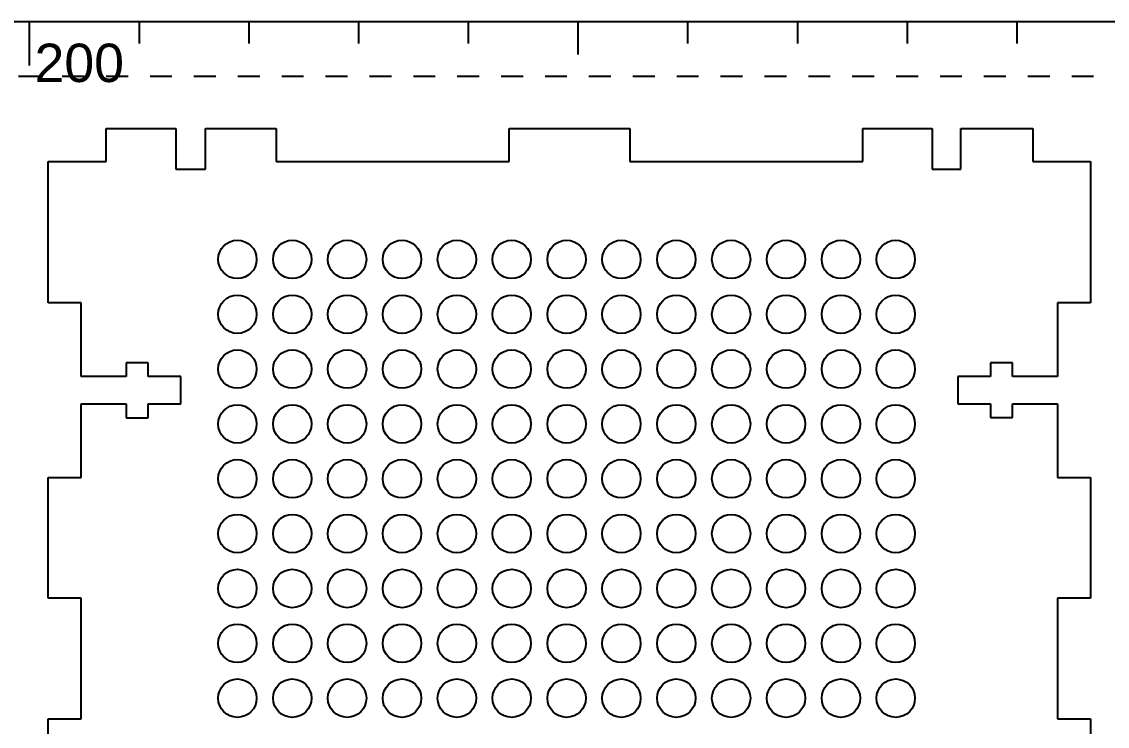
# Model space of a CAD drawing. Header units: millimetres. Extents: x 0 to 730, y -431 to 0.
# Drawn here: x 199.3 to 298.2, y -64.2 to 0 of the extents above; entities that cross this region are included whole.
import ezdxf

# ---------------------------------------------------------------- set-up
doc = ezdxf.new("R2010")
doc.units = ezdxf.units.MM
doc.header["$MEASUREMENT"] = 0
doc.linetypes.add('Hidden', pattern=[4, 2, -2])
for name, color, linetype, true_color in [('Laser$Cut', 5, 'Continuous', 0x0000ff), ('LaserBed', 7, 'Continuous', 0xffffff), ('LaserBed$Guides', 7, 'Hidden', 0xffffff), ('LaserBed$Scale', 7, 'Continuous', 0xffffff)]:
    doc.layers.add(name, color=color, linetype=linetype, true_color=true_color)

msp = doc.modelspace()

# ---------------------------------------------------------------- linework, layer by layer
at = {"layer": 'Laser$Cut'}
for p, q in [((207.005, -12.74), (207.005, -9.74)), ((207.005, -9.74), (213.346, -9.74)), ((213.346, -9.74), (213.346, -13.44)), ((216.063, -13.44), (216.063, -9.74)), ((216.063, -9.74), (222.505, -9.74)), ((222.505, -9.74), (222.505, -12.74)), ((243.72, -12.74), (243.72, -9.74)), ((243.72, -9.74), (254.72, -9.74)), ((254.72, -9.74), (254.72, -12.74)), ((275.956, -12.74), (275.956, -9.74)), ((275.956, -9.74), (282.291, -9.74)), ((282.291, -9.74), (282.291, -13.44)), ((284.908, -13.44), (284.908, -9.74)), ((284.908, -9.74), (291.456, -9.74)), ((291.456, -9.74), (291.456, -12.74)), ((201.72, -25.64), (201.72, -12.74)), ((201.72, -12.74), (207.005, -12.74)), ((222.505, -12.74), (243.72, -12.74)), ((254.72, -12.74), (275.956, -12.74)), ((291.456, -12.74), (296.72, -12.74)), ((296.72, -12.74), (296.72, -25.64)), ((213.346, -13.44), (216.063, -13.44)), ((282.291, -13.44), (284.908, -13.44)), ((204.72, -25.64), (201.72, -25.64)), ((204.72, -32.345), (204.72, -25.64)), ((204.72, -25.64), (204.72, -25.64)), ((296.72, -25.64), (293.72, -25.64)), ((293.72, -25.64), (293.72, -32.335)), ((210.84, -31.095), (208.821, -31.095)), ((208.821, -31.095), (208.821, -32.345)), ((210.84, -32.345), (210.84, -31.095)), ((289.619, -31.085), (287.6, -31.085)), ((287.6, -31.085), (287.6, -32.335)), ((289.619, -32.335), (289.619, -31.085)), ((204.721, -32.345), (204.72, -32.345)), ((208.821, -32.345), (204.721, -32.345)), ((213.821, -32.345), (210.84, -32.345)), ((213.821, -34.845), (213.821, -32.345)), ((287.6, -32.335), (284.619, -32.335)), ((284.619, -32.335), (284.619, -34.835)), ((293.719, -32.335), (289.619, -32.335)), ((293.72, -32.335), (293.719, -32.335)), ((204.72, -34.845), (204.721, -34.845)), ((204.721, -34.845), (208.821, -34.845)), ((208.821, -34.845), (208.821, -36.095)), ((210.84, -36.095), (210.84, -34.845)), ((210.84, -34.845), (213.821, -34.845)), ((284.619, -34.835), (287.6, -34.835)), ((287.6, -34.835), (287.6, -36.085)), ((289.619, -36.085), (289.619, -34.835)), ((289.619, -34.835), (293.719, -34.835)), ((293.719, -34.835), (293.72, -34.835)), ((293.72, -34.835), (293.72, -41.54)), ((208.821, -36.095), (210.84, -36.095)), ((287.6, -36.085), (289.619, -36.085)), ((201.72, -52.54), (201.72, -41.54)), ((201.72, -41.54), (204.72, -41.54)), ((293.72, -41.54), (296.72, -41.54)), ((296.72, -41.54), (296.72, -52.54)), ((204.72, -52.54), (201.72, -52.54)), ((204.72, -63.54), (204.72, -52.54)), ((296.72, -52.54), (293.72, -52.54)), ((293.72, -52.54), (293.72, -63.54)), ((201.72, -74.54), (201.72, -63.54)), ((201.72, -63.54), (204.72, -63.54)), ((293.72, -63.54), (296.72, -63.54)), ((296.72, -63.54), (296.72, -74.54))]:
    msp.add_line(p, q, dxfattribs=at)
for points in [[(220.717, -21.667), (220.717, -20.701), (219.934, -19.917), (218.967, -19.917), (218.001, -19.917), (217.217, -20.701), (217.217, -21.667), (217.217, -22.634), (218.001, -23.417), (218.967, -23.417), (219.934, -23.417), (220.717, -22.634), (220.717, -21.667)], [(225.717, -21.667), (225.717, -20.701), (224.934, -19.917), (223.967, -19.917), (223.001, -19.917), (222.217, -20.701), (222.217, -21.667), (222.217, -22.634), (223.001, -23.417), (223.967, -23.417), (224.934, -23.417), (225.717, -22.634), (225.717, -21.667)], [(230.717, -21.667), (230.717, -20.701), (229.934, -19.917), (228.967, -19.917), (228.001, -19.917), (227.217, -20.701), (227.217, -21.667), (227.217, -22.634), (228.001, -23.417), (228.967, -23.417), (229.934, -23.417), (230.717, -22.634), (230.717, -21.667)], [(235.717, -21.667), (235.717, -20.701), (234.934, -19.917), (233.967, -19.917), (233.001, -19.917), (232.217, -20.701), (232.217, -21.667), (232.217, -22.634), (233.001, -23.417), (233.967, -23.417), (234.934, -23.417), (235.717, -22.634), (235.717, -21.667)], [(240.717, -21.667), (240.717, -20.701), (239.934, -19.917), (238.967, -19.917), (238.001, -19.917), (237.217, -20.701), (237.217, -21.667), (237.217, -22.634), (238.001, -23.417), (238.967, -23.417), (239.934, -23.417), (240.717, -22.634), (240.717, -21.667)], [(245.717, -21.667), (245.717, -20.701), (244.934, -19.917), (243.967, -19.917), (243.001, -19.917), (242.217, -20.701), (242.217, -21.667), (242.217, -22.634), (243.001, -23.417), (243.967, -23.417), (244.934, -23.417), (245.717, -22.634), (245.717, -21.667)], [(250.717, -21.667), (250.717, -20.701), (249.934, -19.917), (248.967, -19.917), (248.001, -19.917), (247.217, -20.701), (247.217, -21.667), (247.217, -22.634), (248.001, -23.417), (248.967, -23.417), (249.934, -23.417), (250.717, -22.634), (250.717, -21.667)], [(255.717, -21.667), (255.717, -20.701), (254.934, -19.917), (253.967, -19.917), (253.001, -19.917), (252.217, -20.701), (252.217, -21.667), (252.217, -22.634), (253.001, -23.417), (253.967, -23.417), (254.934, -23.417), (255.717, -22.634), (255.717, -21.667)], [(260.717, -21.667), (260.717, -20.701), (259.934, -19.917), (258.967, -19.917), (258.001, -19.917), (257.217, -20.701), (257.217, -21.667), (257.217, -22.634), (258.001, -23.417), (258.967, -23.417), (259.934, -23.417), (260.717, -22.634), (260.717, -21.667)], [(265.717, -21.667), (265.717, -20.701), (264.934, -19.917), (263.967, -19.917), (263.001, -19.917), (262.217, -20.701), (262.217, -21.667), (262.217, -22.634), (263.001, -23.417), (263.967, -23.417), (264.934, -23.417), (265.717, -22.634), (265.717, -21.667)], [(270.717, -21.667), (270.717, -20.701), (269.934, -19.917), (268.967, -19.917), (268.001, -19.917), (267.217, -20.701), (267.217, -21.667), (267.217, -22.634), (268.001, -23.417), (268.967, -23.417), (269.934, -23.417), (270.717, -22.634), (270.717, -21.667)], [(275.717, -21.667), (275.717, -20.701), (274.934, -19.917), (273.967, -19.917), (273.001, -19.917), (272.217, -20.701), (272.217, -21.667), (272.217, -22.634), (273.001, -23.417), (273.967, -23.417), (274.934, -23.417), (275.717, -22.634), (275.717, -21.667)], [(280.717, -21.667), (280.717, -20.701), (279.934, -19.917), (278.967, -19.917), (278.001, -19.917), (277.217, -20.701), (277.217, -21.667), (277.217, -22.634), (278.001, -23.417), (278.967, -23.417), (279.934, -23.417), (280.717, -22.634), (280.717, -21.667)], [(220.717, -26.667), (220.717, -25.701), (219.934, -24.917), (218.967, -24.917), (218.001, -24.917), (217.217, -25.701), (217.217, -26.667), (217.217, -27.634), (218.001, -28.417), (218.967, -28.417), (219.934, -28.417), (220.717, -27.634), (220.717, -26.667)], [(225.717, -26.667), (225.717, -25.701), (224.934, -24.917), (223.967, -24.917), (223.001, -24.917), (222.217, -25.701), (222.217, -26.667), (222.217, -27.634), (223.001, -28.417), (223.967, -28.417), (224.934, -28.417), (225.717, -27.634), (225.717, -26.667)], [(230.717, -26.667), (230.717, -25.701), (229.934, -24.917), (228.967, -24.917), (228.001, -24.917), (227.217, -25.701), (227.217, -26.667), (227.217, -27.634), (228.001, -28.417), (228.967, -28.417), (229.934, -28.417), (230.717, -27.634), (230.717, -26.667)], [(235.717, -26.667), (235.717, -25.701), (234.934, -24.917), (233.967, -24.917), (233.001, -24.917), (232.217, -25.701), (232.217, -26.667), (232.217, -27.634), (233.001, -28.417), (233.967, -28.417), (234.934, -28.417), (235.717, -27.634), (235.717, -26.667)], [(240.717, -26.667), (240.717, -25.701), (239.934, -24.917), (238.967, -24.917), (238.001, -24.917), (237.217, -25.701), (237.217, -26.667), (237.217, -27.634), (238.001, -28.417), (238.967, -28.417), (239.934, -28.417), (240.717, -27.634), (240.717, -26.667)], [(245.717, -26.667), (245.717, -25.701), (244.934, -24.917), (243.967, -24.917), (243.001, -24.917), (242.217, -25.701), (242.217, -26.667), (242.217, -27.634), (243.001, -28.417), (243.967, -28.417), (244.934, -28.417), (245.717, -27.634), (245.717, -26.667)], [(250.717, -26.667), (250.717, -25.701), (249.934, -24.917), (248.967, -24.917), (248.001, -24.917), (247.217, -25.701), (247.217, -26.667), (247.217, -27.634), (248.001, -28.417), (248.967, -28.417), (249.934, -28.417), (250.717, -27.634), (250.717, -26.667)], [(255.717, -26.667), (255.717, -25.701), (254.934, -24.917), (253.967, -24.917), (253.001, -24.917), (252.217, -25.701), (252.217, -26.667), (252.217, -27.634), (253.001, -28.417), (253.967, -28.417), (254.934, -28.417), (255.717, -27.634), (255.717, -26.667)], [(260.717, -26.667), (260.717, -25.701), (259.934, -24.917), (258.967, -24.917), (258.001, -24.917), (257.217, -25.701), (257.217, -26.667), (257.217, -27.634), (258.001, -28.417), (258.967, -28.417), (259.934, -28.417), (260.717, -27.634), (260.717, -26.667)], [(265.717, -26.667), (265.717, -25.701), (264.934, -24.917), (263.967, -24.917), (263.001, -24.917), (262.217, -25.701), (262.217, -26.667), (262.217, -27.634), (263.001, -28.417), (263.967, -28.417), (264.934, -28.417), (265.717, -27.634), (265.717, -26.667)], [(270.717, -26.667), (270.717, -25.701), (269.934, -24.917), (268.967, -24.917), (268.001, -24.917), (267.217, -25.701), (267.217, -26.667), (267.217, -27.634), (268.001, -28.417), (268.967, -28.417), (269.934, -28.417), (270.717, -27.634), (270.717, -26.667)], [(275.717, -26.667), (275.717, -25.701), (274.934, -24.917), (273.967, -24.917), (273.001, -24.917), (272.217, -25.701), (272.217, -26.667), (272.217, -27.634), (273.001, -28.417), (273.967, -28.417), (274.934, -28.417), (275.717, -27.634), (275.717, -26.667)], [(280.717, -26.667), (280.717, -25.701), (279.934, -24.917), (278.967, -24.917), (278.001, -24.917), (277.217, -25.701), (277.217, -26.667), (277.217, -27.634), (278.001, -28.417), (278.967, -28.417), (279.934, -28.417), (280.717, -27.634), (280.717, -26.667)], [(220.717, -31.667), (220.717, -30.701), (219.934, -29.917), (218.967, -29.917), (218.001, -29.917), (217.217, -30.701), (217.217, -31.667), (217.217, -32.634), (218.001, -33.417), (218.967, -33.417), (219.934, -33.417), (220.717, -32.634), (220.717, -31.667)], [(225.717, -31.667), (225.717, -30.701), (224.934, -29.917), (223.967, -29.917), (223.001, -29.917), (222.217, -30.701), (222.217, -31.667), (222.217, -32.634), (223.001, -33.417), (223.967, -33.417), (224.934, -33.417), (225.717, -32.634), (225.717, -31.667)], [(230.717, -31.667), (230.717, -30.701), (229.934, -29.917), (228.967, -29.917), (228.001, -29.917), (227.217, -30.701), (227.217, -31.667), (227.217, -32.634), (228.001, -33.417), (228.967, -33.417), (229.934, -33.417), (230.717, -32.634), (230.717, -31.667)], [(235.717, -31.667), (235.717, -30.701), (234.934, -29.917), (233.967, -29.917), (233.001, -29.917), (232.217, -30.701), (232.217, -31.667), (232.217, -32.634), (233.001, -33.417), (233.967, -33.417), (234.934, -33.417), (235.717, -32.634), (235.717, -31.667)], [(240.717, -31.667), (240.717, -30.701), (239.934, -29.917), (238.967, -29.917), (238.001, -29.917), (237.217, -30.701), (237.217, -31.667), (237.217, -32.634), (238.001, -33.417), (238.967, -33.417), (239.934, -33.417), (240.717, -32.634), (240.717, -31.667)], [(245.717, -31.667), (245.717, -30.701), (244.934, -29.917), (243.967, -29.917), (243.001, -29.917), (242.217, -30.701), (242.217, -31.667), (242.217, -32.634), (243.001, -33.417), (243.967, -33.417), (244.934, -33.417), (245.717, -32.634), (245.717, -31.667)], [(250.717, -31.667), (250.717, -30.701), (249.934, -29.917), (248.967, -29.917), (248.001, -29.917), (247.217, -30.701), (247.217, -31.667), (247.217, -32.634), (248.001, -33.417), (248.967, -33.417), (249.934, -33.417), (250.717, -32.634), (250.717, -31.667)], [(255.717, -31.667), (255.717, -30.701), (254.934, -29.917), (253.967, -29.917), (253.001, -29.917), (252.217, -30.701), (252.217, -31.667), (252.217, -32.634), (253.001, -33.417), (253.967, -33.417), (254.934, -33.417), (255.717, -32.634), (255.717, -31.667)], [(260.717, -31.667), (260.717, -30.701), (259.934, -29.917), (258.967, -29.917), (258.001, -29.917), (257.217, -30.701), (257.217, -31.667), (257.217, -32.634), (258.001, -33.417), (258.967, -33.417), (259.934, -33.417), (260.717, -32.634), (260.717, -31.667)], [(265.717, -31.667), (265.717, -30.701), (264.934, -29.917), (263.967, -29.917), (263.001, -29.917), (262.217, -30.701), (262.217, -31.667), (262.217, -32.634), (263.001, -33.417), (263.967, -33.417), (264.934, -33.417), (265.717, -32.634), (265.717, -31.667)], [(270.717, -31.667), (270.717, -30.701), (269.934, -29.917), (268.967, -29.917), (268.001, -29.917), (267.217, -30.701), (267.217, -31.667), (267.217, -32.634), (268.001, -33.417), (268.967, -33.417), (269.934, -33.417), (270.717, -32.634), (270.717, -31.667)], [(275.717, -31.667), (275.717, -30.701), (274.934, -29.917), (273.967, -29.917), (273.001, -29.917), (272.217, -30.701), (272.217, -31.667), (272.217, -32.634), (273.001, -33.417), (273.967, -33.417), (274.934, -33.417), (275.717, -32.634), (275.717, -31.667)], [(280.717, -31.667), (280.717, -30.701), (279.934, -29.917), (278.967, -29.917), (278.001, -29.917), (277.217, -30.701), (277.217, -31.667), (277.217, -32.634), (278.001, -33.417), (278.967, -33.417), (279.934, -33.417), (280.717, -32.634), (280.717, -31.667)], [(220.717, -36.667), (220.717, -35.701), (219.934, -34.917), (218.967, -34.917), (218.001, -34.917), (217.217, -35.701), (217.217, -36.667), (217.217, -37.634), (218.001, -38.417), (218.967, -38.417), (219.934, -38.417), (220.717, -37.634), (220.717, -36.667)], [(225.717, -36.667), (225.717, -35.701), (224.934, -34.917), (223.967, -34.917), (223.001, -34.917), (222.217, -35.701), (222.217, -36.667), (222.217, -37.634), (223.001, -38.417), (223.967, -38.417), (224.934, -38.417), (225.717, -37.634), (225.717, -36.667)], [(230.717, -36.667), (230.717, -35.701), (229.934, -34.917), (228.967, -34.917), (228.001, -34.917), (227.217, -35.701), (227.217, -36.667), (227.217, -37.634), (228.001, -38.417), (228.967, -38.417), (229.934, -38.417), (230.717, -37.634), (230.717, -36.667)], [(235.717, -36.667), (235.717, -35.701), (234.934, -34.917), (233.967, -34.917), (233.001, -34.917), (232.217, -35.701), (232.217, -36.667), (232.217, -37.634), (233.001, -38.417), (233.967, -38.417), (234.934, -38.417), (235.717, -37.634), (235.717, -36.667)], [(240.717, -36.667), (240.717, -35.701), (239.934, -34.917), (238.967, -34.917), (238.001, -34.917), (237.217, -35.701), (237.217, -36.667), (237.217, -37.634), (238.001, -38.417), (238.967, -38.417), (239.934, -38.417), (240.717, -37.634), (240.717, -36.667)], [(245.717, -36.667), (245.717, -35.701), (244.934, -34.917), (243.967, -34.917), (243.001, -34.917), (242.217, -35.701), (242.217, -36.667), (242.217, -37.634), (243.001, -38.417), (243.967, -38.417), (244.934, -38.417), (245.717, -37.634), (245.717, -36.667)], [(250.717, -36.667), (250.717, -35.701), (249.934, -34.917), (248.967, -34.917), (248.001, -34.917), (247.217, -35.701), (247.217, -36.667), (247.217, -37.634), (248.001, -38.417), (248.967, -38.417), (249.934, -38.417), (250.717, -37.634), (250.717, -36.667)], [(255.717, -36.667), (255.717, -35.701), (254.934, -34.917), (253.967, -34.917), (253.001, -34.917), (252.217, -35.701), (252.217, -36.667), (252.217, -37.634), (253.001, -38.417), (253.967, -38.417), (254.934, -38.417), (255.717, -37.634), (255.717, -36.667)], [(260.717, -36.667), (260.717, -35.701), (259.934, -34.917), (258.967, -34.917), (258.001, -34.917), (257.217, -35.701), (257.217, -36.667), (257.217, -37.634), (258.001, -38.417), (258.967, -38.417), (259.934, -38.417), (260.717, -37.634), (260.717, -36.667)], [(265.717, -36.667), (265.717, -35.701), (264.934, -34.917), (263.967, -34.917), (263.001, -34.917), (262.217, -35.701), (262.217, -36.667), (262.217, -37.634), (263.001, -38.417), (263.967, -38.417), (264.934, -38.417), (265.717, -37.634), (265.717, -36.667)], [(270.717, -36.667), (270.717, -35.701), (269.934, -34.917), (268.967, -34.917), (268.001, -34.917), (267.217, -35.701), (267.217, -36.667), (267.217, -37.634), (268.001, -38.417), (268.967, -38.417), (269.934, -38.417), (270.717, -37.634), (270.717, -36.667)], [(275.717, -36.667), (275.717, -35.701), (274.934, -34.917), (273.967, -34.917), (273.001, -34.917), (272.217, -35.701), (272.217, -36.667), (272.217, -37.634), (273.001, -38.417), (273.967, -38.417), (274.934, -38.417), (275.717, -37.634), (275.717, -36.667)], [(280.717, -36.667), (280.717, -35.701), (279.934, -34.917), (278.967, -34.917), (278.001, -34.917), (277.217, -35.701), (277.217, -36.667), (277.217, -37.634), (278.001, -38.417), (278.967, -38.417), (279.934, -38.417), (280.717, -37.634), (280.717, -36.667)], [(220.717, -41.667), (220.717, -40.701), (219.934, -39.917), (218.967, -39.917), (218.001, -39.917), (217.217, -40.701), (217.217, -41.667), (217.217, -42.634), (218.001, -43.417), (218.967, -43.417), (219.934, -43.417), (220.717, -42.634), (220.717, -41.667)], [(225.717, -41.667), (225.717, -40.701), (224.934, -39.917), (223.967, -39.917), (223.001, -39.917), (222.217, -40.701), (222.217, -41.667), (222.217, -42.634), (223.001, -43.417), (223.967, -43.417), (224.934, -43.417), (225.717, -42.634), (225.717, -41.667)], [(230.717, -41.667), (230.717, -40.701), (229.934, -39.917), (228.967, -39.917), (228.001, -39.917), (227.217, -40.701), (227.217, -41.667), (227.217, -42.634), (228.001, -43.417), (228.967, -43.417), (229.934, -43.417), (230.717, -42.634), (230.717, -41.667)], [(235.717, -41.667), (235.717, -40.701), (234.934, -39.917), (233.967, -39.917), (233.001, -39.917), (232.217, -40.701), (232.217, -41.667), (232.217, -42.634), (233.001, -43.417), (233.967, -43.417), (234.934, -43.417), (235.717, -42.634), (235.717, -41.667)], [(240.717, -41.667), (240.717, -40.701), (239.934, -39.917), (238.967, -39.917), (238.001, -39.917), (237.217, -40.701), (237.217, -41.667), (237.217, -42.634), (238.001, -43.417), (238.967, -43.417), (239.934, -43.417), (240.717, -42.634), (240.717, -41.667)], [(245.717, -41.667), (245.717, -40.701), (244.934, -39.917), (243.967, -39.917), (243.001, -39.917), (242.217, -40.701), (242.217, -41.667), (242.217, -42.634), (243.001, -43.417), (243.967, -43.417), (244.934, -43.417), (245.717, -42.634), (245.717, -41.667)], [(250.717, -41.667), (250.717, -40.701), (249.934, -39.917), (248.967, -39.917), (248.001, -39.917), (247.217, -40.701), (247.217, -41.667), (247.217, -42.634), (248.001, -43.417), (248.967, -43.417), (249.934, -43.417), (250.717, -42.634), (250.717, -41.667)], [(255.717, -41.667), (255.717, -40.701), (254.934, -39.917), (253.967, -39.917), (253.001, -39.917), (252.217, -40.701), (252.217, -41.667), (252.217, -42.634), (253.001, -43.417), (253.967, -43.417), (254.934, -43.417), (255.717, -42.634), (255.717, -41.667)], [(260.717, -41.667), (260.717, -40.701), (259.934, -39.917), (258.967, -39.917), (258.001, -39.917), (257.217, -40.701), (257.217, -41.667), (257.217, -42.634), (258.001, -43.417), (258.967, -43.417), (259.934, -43.417), (260.717, -42.634), (260.717, -41.667)], [(265.717, -41.667), (265.717, -40.701), (264.934, -39.917), (263.967, -39.917), (263.001, -39.917), (262.217, -40.701), (262.217, -41.667), (262.217, -42.634), (263.001, -43.417), (263.967, -43.417), (264.934, -43.417), (265.717, -42.634), (265.717, -41.667)], [(270.717, -41.667), (270.717, -40.701), (269.934, -39.917), (268.967, -39.917), (268.001, -39.917), (267.217, -40.701), (267.217, -41.667), (267.217, -42.634), (268.001, -43.417), (268.967, -43.417), (269.934, -43.417), (270.717, -42.634), (270.717, -41.667)], [(275.717, -41.667), (275.717, -40.701), (274.934, -39.917), (273.967, -39.917), (273.001, -39.917), (272.217, -40.701), (272.217, -41.667), (272.217, -42.634), (273.001, -43.417), (273.967, -43.417), (274.934, -43.417), (275.717, -42.634), (275.717, -41.667)], [(280.717, -41.667), (280.717, -40.701), (279.934, -39.917), (278.967, -39.917), (278.001, -39.917), (277.217, -40.701), (277.217, -41.667), (277.217, -42.634), (278.001, -43.417), (278.967, -43.417), (279.934, -43.417), (280.717, -42.634), (280.717, -41.667)], [(220.717, -46.667), (220.717, -45.701), (219.934, -44.917), (218.967, -44.917), (218.001, -44.917), (217.217, -45.701), (217.217, -46.667), (217.217, -47.634), (218.001, -48.417), (218.967, -48.417), (219.934, -48.417), (220.717, -47.634), (220.717, -46.667)], [(225.717, -46.667), (225.717, -45.701), (224.934, -44.917), (223.967, -44.917), (223.001, -44.917), (222.217, -45.701), (222.217, -46.667), (222.217, -47.634), (223.001, -48.417), (223.967, -48.417), (224.934, -48.417), (225.717, -47.634), (225.717, -46.667)], [(230.717, -46.667), (230.717, -45.701), (229.934, -44.917), (228.967, -44.917), (228.001, -44.917), (227.217, -45.701), (227.217, -46.667), (227.217, -47.634), (228.001, -48.417), (228.967, -48.417), (229.934, -48.417), (230.717, -47.634), (230.717, -46.667)], [(235.717, -46.667), (235.717, -45.701), (234.934, -44.917), (233.967, -44.917), (233.001, -44.917), (232.217, -45.701), (232.217, -46.667), (232.217, -47.634), (233.001, -48.417), (233.967, -48.417), (234.934, -48.417), (235.717, -47.634), (235.717, -46.667)], [(240.717, -46.667), (240.717, -45.701), (239.934, -44.917), (238.967, -44.917), (238.001, -44.917), (237.217, -45.701), (237.217, -46.667), (237.217, -47.634), (238.001, -48.417), (238.967, -48.417), (239.934, -48.417), (240.717, -47.634), (240.717, -46.667)], [(245.717, -46.667), (245.717, -45.701), (244.934, -44.917), (243.967, -44.917), (243.001, -44.917), (242.217, -45.701), (242.217, -46.667), (242.217, -47.634), (243.001, -48.417), (243.967, -48.417), (244.934, -48.417), (245.717, -47.634), (245.717, -46.667)], [(250.717, -46.667), (250.717, -45.701), (249.934, -44.917), (248.967, -44.917), (248.001, -44.917), (247.217, -45.701), (247.217, -46.667), (247.217, -47.634), (248.001, -48.417), (248.967, -48.417), (249.934, -48.417), (250.717, -47.634), (250.717, -46.667)], [(255.717, -46.667), (255.717, -45.701), (254.934, -44.917), (253.967, -44.917), (253.001, -44.917), (252.217, -45.701), (252.217, -46.667), (252.217, -47.634), (253.001, -48.417), (253.967, -48.417), (254.934, -48.417), (255.717, -47.634), (255.717, -46.667)], [(260.717, -46.667), (260.717, -45.701), (259.934, -44.917), (258.967, -44.917), (258.001, -44.917), (257.217, -45.701), (257.217, -46.667), (257.217, -47.634), (258.001, -48.417), (258.967, -48.417), (259.934, -48.417), (260.717, -47.634), (260.717, -46.667)], [(265.717, -46.667), (265.717, -45.701), (264.934, -44.917), (263.967, -44.917), (263.001, -44.917), (262.217, -45.701), (262.217, -46.667), (262.217, -47.634), (263.001, -48.417), (263.967, -48.417), (264.934, -48.417), (265.717, -47.634), (265.717, -46.667)], [(270.717, -46.667), (270.717, -45.701), (269.934, -44.917), (268.967, -44.917), (268.001, -44.917), (267.217, -45.701), (267.217, -46.667), (267.217, -47.634), (268.001, -48.417), (268.967, -48.417), (269.934, -48.417), (270.717, -47.634), (270.717, -46.667)], [(275.717, -46.667), (275.717, -45.701), (274.934, -44.917), (273.967, -44.917), (273.001, -44.917), (272.217, -45.701), (272.217, -46.667), (272.217, -47.634), (273.001, -48.417), (273.967, -48.417), (274.934, -48.417), (275.717, -47.634), (275.717, -46.667)], [(280.717, -46.667), (280.717, -45.701), (279.934, -44.917), (278.967, -44.917), (278.001, -44.917), (277.217, -45.701), (277.217, -46.667), (277.217, -47.634), (278.001, -48.417), (278.967, -48.417), (279.934, -48.417), (280.717, -47.634), (280.717, -46.667)], [(220.717, -51.667), (220.717, -50.701), (219.934, -49.917), (218.967, -49.917), (218.001, -49.917), (217.217, -50.701), (217.217, -51.667), (217.217, -52.634), (218.001, -53.417), (218.967, -53.417), (219.934, -53.417), (220.717, -52.634), (220.717, -51.667)], [(225.717, -51.667), (225.717, -50.701), (224.934, -49.917), (223.967, -49.917), (223.001, -49.917), (222.217, -50.701), (222.217, -51.667), (222.217, -52.634), (223.001, -53.417), (223.967, -53.417), (224.934, -53.417), (225.717, -52.634), (225.717, -51.667)], [(230.717, -51.667), (230.717, -50.701), (229.934, -49.917), (228.967, -49.917), (228.001, -49.917), (227.217, -50.701), (227.217, -51.667), (227.217, -52.634), (228.001, -53.417), (228.967, -53.417), (229.934, -53.417), (230.717, -52.634), (230.717, -51.667)], [(235.717, -51.667), (235.717, -50.701), (234.934, -49.917), (233.967, -49.917), (233.001, -49.917), (232.217, -50.701), (232.217, -51.667), (232.217, -52.634), (233.001, -53.417), (233.967, -53.417), (234.934, -53.417), (235.717, -52.634), (235.717, -51.667)], [(240.717, -51.667), (240.717, -50.701), (239.934, -49.917), (238.967, -49.917), (238.001, -49.917), (237.217, -50.701), (237.217, -51.667), (237.217, -52.634), (238.001, -53.417), (238.967, -53.417), (239.934, -53.417), (240.717, -52.634), (240.717, -51.667)], [(245.717, -51.667), (245.717, -50.701), (244.934, -49.917), (243.967, -49.917), (243.001, -49.917), (242.217, -50.701), (242.217, -51.667), (242.217, -52.634), (243.001, -53.417), (243.967, -53.417), (244.934, -53.417), (245.717, -52.634), (245.717, -51.667)], [(250.717, -51.667), (250.717, -50.701), (249.934, -49.917), (248.967, -49.917), (248.001, -49.917), (247.217, -50.701), (247.217, -51.667), (247.217, -52.634), (248.001, -53.417), (248.967, -53.417), (249.934, -53.417), (250.717, -52.634), (250.717, -51.667)], [(255.717, -51.667), (255.717, -50.701), (254.934, -49.917), (253.967, -49.917), (253.001, -49.917), (252.217, -50.701), (252.217, -51.667), (252.217, -52.634), (253.001, -53.417), (253.967, -53.417), (254.934, -53.417), (255.717, -52.634), (255.717, -51.667)], [(260.717, -51.667), (260.717, -50.701), (259.934, -49.917), (258.967, -49.917), (258.001, -49.917), (257.217, -50.701), (257.217, -51.667), (257.217, -52.634), (258.001, -53.417), (258.967, -53.417), (259.934, -53.417), (260.717, -52.634), (260.717, -51.667)], [(265.717, -51.667), (265.717, -50.701), (264.934, -49.917), (263.967, -49.917), (263.001, -49.917), (262.217, -50.701), (262.217, -51.667), (262.217, -52.634), (263.001, -53.417), (263.967, -53.417), (264.934, -53.417), (265.717, -52.634), (265.717, -51.667)], [(270.717, -51.667), (270.717, -50.701), (269.934, -49.917), (268.967, -49.917), (268.001, -49.917), (267.217, -50.701), (267.217, -51.667), (267.217, -52.634), (268.001, -53.417), (268.967, -53.417), (269.934, -53.417), (270.717, -52.634), (270.717, -51.667)], [(275.717, -51.667), (275.717, -50.701), (274.934, -49.917), (273.967, -49.917), (273.001, -49.917), (272.217, -50.701), (272.217, -51.667), (272.217, -52.634), (273.001, -53.417), (273.967, -53.417), (274.934, -53.417), (275.717, -52.634), (275.717, -51.667)], [(280.717, -51.667), (280.717, -50.701), (279.934, -49.917), (278.967, -49.917), (278.001, -49.917), (277.217, -50.701), (277.217, -51.667), (277.217, -52.634), (278.001, -53.417), (278.967, -53.417), (279.934, -53.417), (280.717, -52.634), (280.717, -51.667)], [(220.717, -56.667), (220.717, -55.701), (219.934, -54.917), (218.967, -54.917), (218.001, -54.917), (217.217, -55.701), (217.217, -56.667), (217.217, -57.634), (218.001, -58.417), (218.967, -58.417), (219.934, -58.417), (220.717, -57.634), (220.717, -56.667)], [(225.717, -56.667), (225.717, -55.701), (224.934, -54.917), (223.967, -54.917), (223.001, -54.917), (222.217, -55.701), (222.217, -56.667), (222.217, -57.634), (223.001, -58.417), (223.967, -58.417), (224.934, -58.417), (225.717, -57.634), (225.717, -56.667)], [(230.717, -56.667), (230.717, -55.701), (229.934, -54.917), (228.967, -54.917), (228.001, -54.917), (227.217, -55.701), (227.217, -56.667), (227.217, -57.634), (228.001, -58.417), (228.967, -58.417), (229.934, -58.417), (230.717, -57.634), (230.717, -56.667)], [(235.717, -56.667), (235.717, -55.701), (234.934, -54.917), (233.967, -54.917), (233.001, -54.917), (232.217, -55.701), (232.217, -56.667), (232.217, -57.634), (233.001, -58.417), (233.967, -58.417), (234.934, -58.417), (235.717, -57.634), (235.717, -56.667)], [(240.717, -56.667), (240.717, -55.701), (239.934, -54.917), (238.967, -54.917), (238.001, -54.917), (237.217, -55.701), (237.217, -56.667), (237.217, -57.634), (238.001, -58.417), (238.967, -58.417), (239.934, -58.417), (240.717, -57.634), (240.717, -56.667)], [(245.717, -56.667), (245.717, -55.701), (244.934, -54.917), (243.967, -54.917), (243.001, -54.917), (242.217, -55.701), (242.217, -56.667), (242.217, -57.634), (243.001, -58.417), (243.967, -58.417), (244.934, -58.417), (245.717, -57.634), (245.717, -56.667)], [(250.717, -56.667), (250.717, -55.701), (249.934, -54.917), (248.967, -54.917), (248.001, -54.917), (247.217, -55.701), (247.217, -56.667), (247.217, -57.634), (248.001, -58.417), (248.967, -58.417), (249.934, -58.417), (250.717, -57.634), (250.717, -56.667)], [(255.717, -56.667), (255.717, -55.701), (254.934, -54.917), (253.967, -54.917), (253.001, -54.917), (252.217, -55.701), (252.217, -56.667), (252.217, -57.634), (253.001, -58.417), (253.967, -58.417), (254.934, -58.417), (255.717, -57.634), (255.717, -56.667)], [(260.717, -56.667), (260.717, -55.701), (259.934, -54.917), (258.967, -54.917), (258.001, -54.917), (257.217, -55.701), (257.217, -56.667), (257.217, -57.634), (258.001, -58.417), (258.967, -58.417), (259.934, -58.417), (260.717, -57.634), (260.717, -56.667)], [(265.717, -56.667), (265.717, -55.701), (264.934, -54.917), (263.967, -54.917), (263.001, -54.917), (262.217, -55.701), (262.217, -56.667), (262.217, -57.634), (263.001, -58.417), (263.967, -58.417), (264.934, -58.417), (265.717, -57.634), (265.717, -56.667)], [(270.717, -56.667), (270.717, -55.701), (269.934, -54.917), (268.967, -54.917), (268.001, -54.917), (267.217, -55.701), (267.217, -56.667), (267.217, -57.634), (268.001, -58.417), (268.967, -58.417), (269.934, -58.417), (270.717, -57.634), (270.717, -56.667)], [(275.717, -56.667), (275.717, -55.701), (274.934, -54.917), (273.967, -54.917), (273.001, -54.917), (272.217, -55.701), (272.217, -56.667), (272.217, -57.634), (273.001, -58.417), (273.967, -58.417), (274.934, -58.417), (275.717, -57.634), (275.717, -56.667)], [(280.717, -56.667), (280.717, -55.701), (279.934, -54.917), (278.967, -54.917), (278.001, -54.917), (277.217, -55.701), (277.217, -56.667), (277.217, -57.634), (278.001, -58.417), (278.967, -58.417), (279.934, -58.417), (280.717, -57.634), (280.717, -56.667)], [(220.717, -61.667), (220.717, -60.701), (219.934, -59.917), (218.967, -59.917), (218.001, -59.917), (217.217, -60.701), (217.217, -61.667), (217.217, -62.634), (218.001, -63.417), (218.967, -63.417), (219.934, -63.417), (220.717, -62.634), (220.717, -61.667)], [(225.717, -61.667), (225.717, -60.701), (224.934, -59.917), (223.967, -59.917), (223.001, -59.917), (222.217, -60.701), (222.217, -61.667), (222.217, -62.634), (223.001, -63.417), (223.967, -63.417), (224.934, -63.417), (225.717, -62.634), (225.717, -61.667)], [(230.717, -61.667), (230.717, -60.701), (229.934, -59.917), (228.967, -59.917), (228.001, -59.917), (227.217, -60.701), (227.217, -61.667), (227.217, -62.634), (228.001, -63.417), (228.967, -63.417), (229.934, -63.417), (230.717, -62.634), (230.717, -61.667)], [(235.717, -61.667), (235.717, -60.701), (234.934, -59.917), (233.967, -59.917), (233.001, -59.917), (232.217, -60.701), (232.217, -61.667), (232.217, -62.634), (233.001, -63.417), (233.967, -63.417), (234.934, -63.417), (235.717, -62.634), (235.717, -61.667)], [(240.717, -61.667), (240.717, -60.701), (239.934, -59.917), (238.967, -59.917), (238.001, -59.917), (237.217, -60.701), (237.217, -61.667), (237.217, -62.634), (238.001, -63.417), (238.967, -63.417), (239.934, -63.417), (240.717, -62.634), (240.717, -61.667)], [(245.717, -61.667), (245.717, -60.701), (244.934, -59.917), (243.967, -59.917), (243.001, -59.917), (242.217, -60.701), (242.217, -61.667), (242.217, -62.634), (243.001, -63.417), (243.967, -63.417), (244.934, -63.417), (245.717, -62.634), (245.717, -61.667)], [(250.717, -61.667), (250.717, -60.701), (249.934, -59.917), (248.967, -59.917), (248.001, -59.917), (247.217, -60.701), (247.217, -61.667), (247.217, -62.634), (248.001, -63.417), (248.967, -63.417), (249.934, -63.417), (250.717, -62.634), (250.717, -61.667)], [(255.717, -61.667), (255.717, -60.701), (254.934, -59.917), (253.967, -59.917), (253.001, -59.917), (252.217, -60.701), (252.217, -61.667), (252.217, -62.634), (253.001, -63.417), (253.967, -63.417), (254.934, -63.417), (255.717, -62.634), (255.717, -61.667)], [(260.717, -61.667), (260.717, -60.701), (259.934, -59.917), (258.967, -59.917), (258.001, -59.917), (257.217, -60.701), (257.217, -61.667), (257.217, -62.634), (258.001, -63.417), (258.967, -63.417), (259.934, -63.417), (260.717, -62.634), (260.717, -61.667)], [(265.717, -61.667), (265.717, -60.701), (264.934, -59.917), (263.967, -59.917), (263.001, -59.917), (262.217, -60.701), (262.217, -61.667), (262.217, -62.634), (263.001, -63.417), (263.967, -63.417), (264.934, -63.417), (265.717, -62.634), (265.717, -61.667)], [(270.717, -61.667), (270.717, -60.701), (269.934, -59.917), (268.967, -59.917), (268.001, -59.917), (267.217, -60.701), (267.217, -61.667), (267.217, -62.634), (268.001, -63.417), (268.967, -63.417), (269.934, -63.417), (270.717, -62.634), (270.717, -61.667)], [(275.717, -61.667), (275.717, -60.701), (274.934, -59.917), (273.967, -59.917), (273.001, -59.917), (272.217, -60.701), (272.217, -61.667), (272.217, -62.634), (273.001, -63.417), (273.967, -63.417), (274.934, -63.417), (275.717, -62.634), (275.717, -61.667)], [(280.717, -61.667), (280.717, -60.701), (279.934, -59.917), (278.967, -59.917), (278.001, -59.917), (277.217, -60.701), (277.217, -61.667), (277.217, -62.634), (278.001, -63.417), (278.967, -63.417), (279.934, -63.417), (280.717, -62.634), (280.717, -61.667)]]:
    msp.add_open_spline(points, degree=3, knots=[0, 0, 0, 0, 1, 1, 1, 2, 2, 2, 3, 3, 3, 4, 4, 4, 4], dxfattribs=at)
msp.add_open_spline([(204.72, -41.54), (204.72, -41.54), (204.72, -34.845), (204.72, -34.845)], degree=3, dxfattribs=at)
at = {"layer": 'LaserBed', "color": 7, "true_color": 0xffffff}
msp.add_lwpolyline([(0, -430), (730, -430), (730, 0), (0, 0)], close=True, dxfattribs=at)
at = {"layer": 'LaserBed$Guides'}
msp.add_lwpolyline([(725, -5), (5, -5), (5, -425), (725, -425)], close=True, dxfattribs=at)
at = {"layer": 'LaserBed$Scale'}
for p, q in [((200, 0), (200, -4)), ((210, 0), (210, -2)), ((220, 0), (220, -2)), ((230, 0), (230, -2)), ((240, 0), (240, -2)), ((250, 0), (250, -3)), ((260, 0), (260, -2)), ((270, 0), (270, -2)), ((280, 0), (280, -2)), ((290, 0), (290, -2))]:
    msp.add_line(p, q, dxfattribs=at)

# ---------------------------------------------------------------- texts
at = {"layer": 'LaserBed$Scale', "insert": (200.473, -5.55), "char_height": 3.5, "width": 11.32229, "attachment_point": 7, "line_spacing_factor": 0.963855}
msp.add_mtext('\\fArial;200', dxfattribs=at)

doc.saveas('drawing.dxf')
